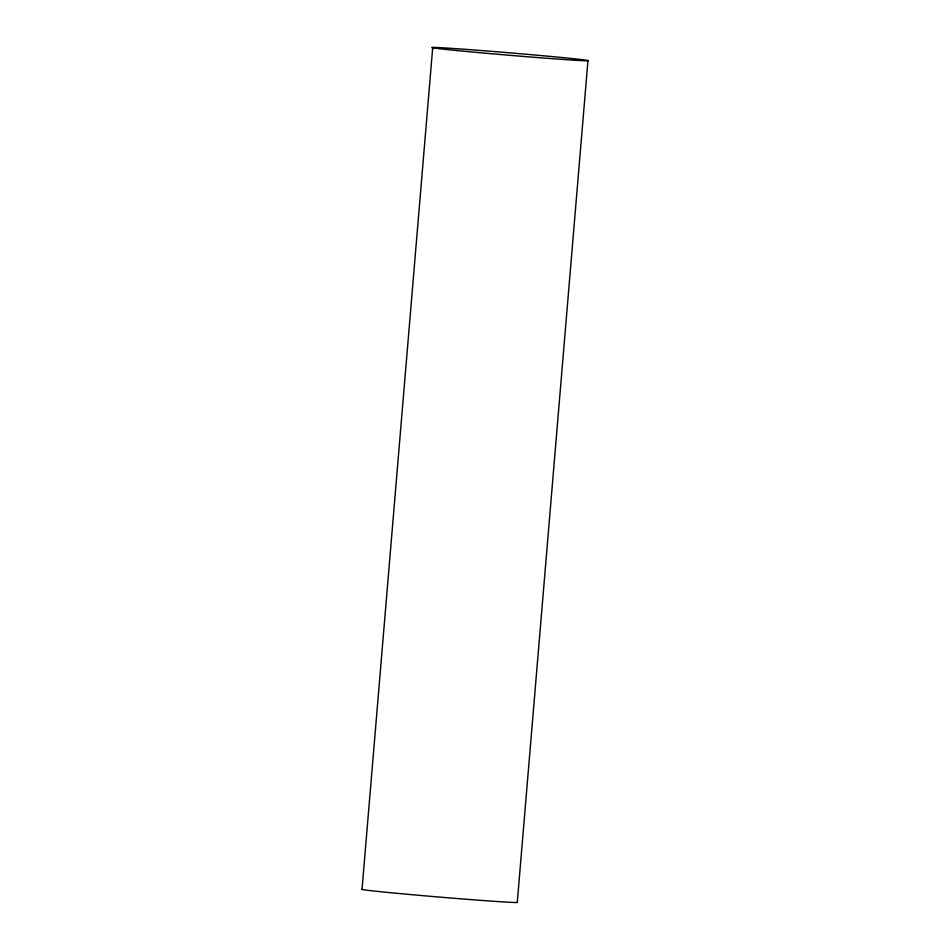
<?xml version="1.0" encoding="UTF-8"?>
<svg xmlns="http://www.w3.org/2000/svg" width="950" height="950" viewBox="0 0 950 950"><rect width="100%" height="100%" fill="white"/><g stroke="black" fill="none" stroke-linecap="round" stroke-linejoin="round"><path stroke-width="1.43" d="M432.713 47.5L362.033 889.236A78.126 1.223 4.8 0 0 438.425 896.99A78.126 1.223 4.8 0 0 517.287 902.31L587.967 60.574M456.463 50.493A78.126 1.223 4.8 0 0 585.889 60.764A78.126 1.223 4.8 0 0 488.407 51.098A78.126 1.223 4.8 0 0 456.463 50.493"/></g></svg>
